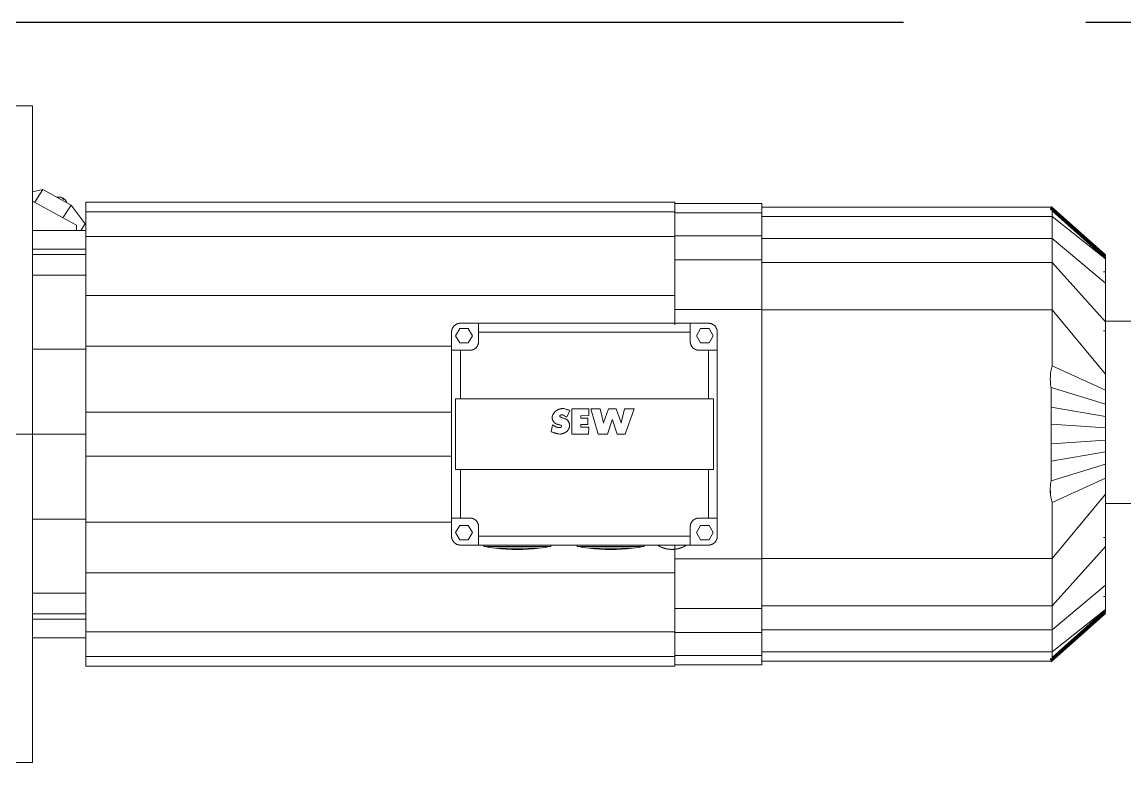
# Model space of a CAD drawing. Header units: millimetres. Extents: x -5 to 1510635, y -6 to 71285.
# Drawn here: x 1293085 to 1294596, y 39799 to 40822 of the extents above; entities that cross this region are included whole.
import ezdxf

# ---------------------------------------------------------------- set-up
doc = ezdxf.new("R2010")
doc.units = ezdxf.units.MM
doc.header["$LTSCALE"] = 1000
doc.linetypes.add('CENTER', pattern=[2, 1.25, -0.25, 0.25, -0.25])
doc.linetypes.add('PHANTOM', pattern=[2.5, 1.25, -0.25, 0.25, -0.25, 0.25, -0.25])
for name, color, linetype in [('2', 42, 'Continuous'), ('MP-1', 1, 'CENTER'), ('MP-8', 8, 'Continuous')]:
    doc.layers.add(name, color=color, linetype=linetype)

# ---------------------------------------------------------------- blocks, each defined once
blk = doc.blocks.new('17886555')
at = {"layer": 'MP-8', "linetype": 'Continuous', "lineweight": 15}
for p, q in [((-1282.12, 3263.5), (-1282.12, 3435)), ((-1157.12, 3263.5), (-1157.12, 3430)), ((-1327.63, 3263.5), (-1360.8, 3226.13)), ((-1327.21, 3263.5), (-1360.29, 3226.1)), ((-1360.13, 3226.22), (-1326.84, 3263.5)), ((-1360.13, 3226.22), (-1326.84, 3263.5)), ((-1359.29, 3226.18), (-1326.18, 3263.5)), ((-1359.29, 3226.18), (-1326.18, 3263.5)), ((-1358.29, 3226.9), (-1326.15, 3263.5)), ((-1358.29, 3226.9), (-1326.15, 3263.5)), ((-1357.74, 3226.9), (-1325.15, 3263.5)), ((-1353.92, 3226.9), (-1324.85, 3263.5)), ((-1353.92, 3226.9), (-1324.85, 3263.5)), ((-1338.83, 3226.9), (-1308.21, 3263.5)), ((-1338.83, 3226.9), (-1308.21, 3263.5)), ((-1324.85, 3263.5), (-1326.15, 3263.5)), ((-1308.21, 3263.5), (-1324.85, 3263.5)), ((-1308.21, 3263.5), (-1322.75, 3263.5)), ((-1322.42, 3226.9), (-1281.61, 3263.5)), ((-1322.42, 3226.9), (-1281.61, 3263.5)), ((-1315.93, 3263.5), (-1315.93, 3262)), ((-1315.93, 3263.5), (-1315.93, 3262)), ((-1301.54, 3263.5), (-1315.93, 3263.5)), ((-1281.61, 3263.5), (-1308.21, 3263.5)), ((-1281.61, 3263.5), (-1308.21, 3263.5)), ((-1275.57, 3263.5), (-1301.54, 3263.5)), ((-1289.8, 3226.9), (-1245.87, 3263.5)), ((-1289.8, 3226.9), (-1245.87, 3263.5)), ((-1245.87, 3263.5), (-1281.61, 3263.5)), ((-1245.87, 3263.5), (-1281.61, 3263.5)), ((-1275.57, 3263.5), (-1275.57, 3262)), ((-1275.57, 3263.5), (-1275.57, 3262)), ((-1244.66, 3263.5), (-1275.57, 3263.5)), ((-1251.44, 3226.9), (-1234.76, 3263.5)), ((-1251.44, 3226.9), (-1234.76, 3263.5)), ((-1234.76, 3263.5), (-1245.87, 3263.5)), ((-1234.76, 3263.5), (-1245.87, 3263.5)), ((-1236.65, 3226.18), (-1225.22, 3263.5)), ((-1236.65, 3226.18), (-1225.22, 3263.5)), ((-1225.22, 3263.5), (-1234.76, 3263.5)), ((-1225.22, 3263.5), (-1234.76, 3263.5)), ((-1216.77, 3263.5), (-1225.22, 3263.5)), ((-1216.77, 3263.5), (-1225.22, 3263.5)), ((-1223.16, 3226.21), (-1216.77, 3263.5)), ((-1223.16, 3226.21), (-1216.77, 3263.5)), ((-1208.9, 3263.5), (-1216.77, 3263.5)), ((-1208.9, 3263.5), (-1216.77, 3263.5)), ((-1211.42, 3226.22), (-1208.9, 3263.5)), ((-1211.42, 3226.22), (-1208.9, 3263.5)), ((-1200.44, 3263.5), (-1208.9, 3263.5)), ((-1200.44, 3263.5), (-1208.9, 3263.5)), ((-1197.93, 3226.22), (-1200.44, 3263.5)), ((-1197.93, 3226.22), (-1200.44, 3263.5)), ((-1192.58, 3263.5), (-1200.44, 3263.5)), ((-1192.58, 3263.5), (-1200.44, 3263.5)), ((-1186.19, 3226.21), (-1192.58, 3263.5)), ((-1186.19, 3226.21), (-1192.58, 3263.5)), ((-1184.13, 3263.5), (-1192.58, 3263.5)), ((-1184.13, 3263.5), (-1192.58, 3263.5)), ((-1172.7, 3226.18), (-1184.13, 3263.5)), ((-1172.7, 3226.18), (-1184.13, 3263.5)), ((-1174.58, 3263.5), (-1184.13, 3263.5)), ((-1174.58, 3263.5), (-1184.13, 3263.5)), ((-1157.9, 3226.9), (-1174.58, 3263.5)), ((-1163.48, 3263.5), (-1174.58, 3263.5)), ((-1157.9, 3226.9), (-1174.58, 3263.5)), ((-1163.48, 3263.5), (-1174.58, 3263.5)), ((-1133.77, 3263.5), (-1164.69, 3263.5)), ((-1119.54, 3226.9), (-1163.48, 3263.5)), ((-1127.73, 3263.5), (-1163.48, 3263.5)), ((-1119.54, 3226.9), (-1163.48, 3263.5)), ((-1127.73, 3263.5), (-1163.48, 3263.5)), ((-1133.77, 3263.5), (-1133.77, 3262)), ((-1133.77, 3263.5), (-1133.77, 3262)), ((-1107.81, 3263.5), (-1133.77, 3263.5)), ((-1086.93, 3226.9), (-1127.73, 3263.5)), ((-1101.14, 3263.5), (-1127.73, 3263.5)), ((-1086.93, 3226.9), (-1127.73, 3263.5)), ((-1101.14, 3263.5), (-1127.73, 3263.5)), ((-1093.42, 3263.5), (-1107.81, 3263.5)), ((-1070.52, 3226.9), (-1101.14, 3263.5)), ((-1084.5, 3263.5), (-1101.14, 3263.5)), ((-1070.52, 3226.9), (-1101.14, 3263.5)), ((-1086.6, 3263.5), (-1101.14, 3263.5)), ((-1093.42, 3263.5), (-1093.42, 3262)), ((-1093.42, 3263.5), (-1093.42, 3262)), ((-1055.42, 3226.9), (-1084.5, 3263.5)), ((-1055.42, 3226.9), (-1084.5, 3263.5)), ((-1083.2, 3263.5), (-1084.5, 3263.5)), ((-1084.19, 3263.5), (-1051.61, 3226.9)), ((-1084.19, 3263.5), (-1051.61, 3226.9)), ((-1051.05, 3226.9), (-1083.2, 3263.5)), ((-1051.05, 3226.9), (-1083.2, 3263.5)), ((-1050.05, 3226.18), (-1083.16, 3263.5)), ((-1050.05, 3226.18), (-1083.16, 3263.5)), ((-1049.21, 3226.22), (-1082.5, 3263.5)), ((-1049.21, 3226.22), (-1082.5, 3263.5)), ((-1082.5, 3262.62), (-1050.01, 3226.45)), ((-1049.05, 3226.1), (-1082.14, 3263.5)), ((-1048.54, 3226.13), (-1081.71, 3263.5)), ((-1360.17, 3226.84), (-1360.17, 3028.1)), ((-1360.17, 3226.84), (-1360.17, 3028.1)), ((-1359.88, 3226.21), (-1360.13, 3226.22)), ((-1359.88, 3226.21), (-1360, 3226.21)), ((-1359.29, 3226.18), (-1359.63, 3226.2)), ((-1353.92, 3226.9), (-1358.29, 3226.9)), ((-1353.92, 3226.9), (-1358.29, 3226.9)), ((-1353.92, 3028.1), (-1353.92, 3226.9)), ((-1338.83, 3226.9), (-1353.92, 3226.9)), ((-1353.92, 3028.1), (-1353.92, 3226.9)), ((-1338.83, 3226.9), (-1353.92, 3226.9)), ((-1338.83, 3028.1), (-1338.83, 3226.9)), ((-1322.42, 3226.9), (-1338.83, 3226.9)), ((-1338.83, 3028.1), (-1338.83, 3226.9)), ((-1322.42, 3226.9), (-1338.83, 3226.9)), ((-1322.42, 3028.1), (-1322.42, 3226.9)), ((-1289.8, 3226.9), (-1322.42, 3226.9)), ((-1322.42, 3028.1), (-1322.42, 3226.9)), ((-1289.8, 3226.9), (-1322.42, 3226.9)), ((-1289.8, 3028.1), (-1289.8, 3226.9)), ((-1251.44, 3226.9), (-1289.8, 3226.9)), ((-1289.8, 3028.1), (-1289.8, 3226.9)), ((-1251.44, 3226.9), (-1289.8, 3226.9)), ((-1223.16, 3226.21), (-1236.65, 3226.18)), ((-1223.16, 3226.21), (-1236.65, 3226.18)), ((-1236.65, 3226.18), (-1223.16, 3226.21)), ((-1211.42, 3226.22), (-1223.16, 3226.21)), ((-1211.42, 3226.22), (-1223.16, 3226.21)), ((-1197.93, 3226.22), (-1211.42, 3226.22)), ((-1197.93, 3226.22), (-1211.42, 3226.22)), ((-1186.19, 3226.21), (-1197.93, 3226.22)), ((-1186.19, 3226.21), (-1197.93, 3226.22)), ((-1172.7, 3226.18), (-1186.19, 3226.21)), ((-1172.7, 3226.18), (-1186.19, 3226.21)), ((-1119.54, 3226.9), (-1157.9, 3226.9)), ((-1119.54, 3226.9), (-1157.9, 3226.9)), ((-1157.12, 3226.9), (-1157.12, 3227.13)), ((-1119.54, 3028.1), (-1119.54, 3226.9)), ((-1086.93, 3226.9), (-1119.54, 3226.9)), ((-1119.54, 3028.1), (-1119.54, 3226.9)), ((-1086.93, 3226.9), (-1119.54, 3226.9)), ((-1086.93, 3028.1), (-1086.93, 3226.9)), ((-1070.52, 3226.9), (-1086.93, 3226.9)), ((-1086.93, 3028.1), (-1086.93, 3226.9)), ((-1070.52, 3226.9), (-1086.93, 3226.9)), ((-1070.52, 3028.1), (-1070.52, 3226.9)), ((-1055.42, 3226.9), (-1070.52, 3226.9)), ((-1070.52, 3028.1), (-1070.52, 3226.9)), ((-1055.42, 3226.9), (-1070.52, 3226.9)), ((-1055.42, 3028.1), (-1055.42, 3226.9)), ((-1055.42, 3028.1), (-1055.42, 3226.9)), ((-1051.05, 3226.9), (-1055.42, 3226.9)), ((-1051.05, 3226.9), (-1055.42, 3226.9)), ((-1049.72, 3226.2), (-1050.05, 3226.18)), ((-1049.35, 3226.21), (-1049.47, 3226.21)), ((-1049.21, 3226.22), (-1049.41, 3226.21)), ((-1049.17, 3028.1), (-1049.17, 3226.84)), ((-1049.17, 3028.1), (-1049.17, 3226.84)), ((-1356.4, 3028.1), (-1362.67, 3028.1)), ((-1362.67, 3028.1), (-1362.67, 2968.5)), ((-1362.67, 3028.1), (-1362.67, 2968.5)), ((-1356.4, 3028.1), (-1362.67, 3028.1)), ((-1356.4, 2968.5), (-1356.4, 3028.1)), ((-1340.71, 3028.1), (-1356.4, 3028.1)), ((-1356.4, 2968.5), (-1356.4, 3028.1)), ((-1340.71, 3028.1), (-1356.4, 3028.1)), ((-1340.71, 2968.5), (-1340.71, 3028.1)), ((-1324.07, 3028.1), (-1340.71, 3028.1)), ((-1340.71, 2968.5), (-1340.71, 3028.1)), ((-1324.07, 3028.1), (-1340.71, 3028.1)), ((-1324.07, 2968.5), (-1324.07, 3028.1)), ((-1290.17, 3028.1), (-1324.07, 3028.1)), ((-1324.07, 2968.5), (-1324.07, 3028.1)), ((-1290.17, 3028.1), (-1324.07, 3028.1)), ((-1290.17, 2968.5), (-1290.17, 3028.1)), ((-1119.18, 3028.1), (-1290.17, 3028.1)), ((-1290.17, 2968.5), (-1290.17, 3028.1)), ((-1119.18, 3028.1), (-1290.17, 3028.1)), ((-1119.18, 2968.5), (-1119.18, 3028.1)), ((-1085.28, 3028.1), (-1119.18, 3028.1)), ((-1119.18, 2968.5), (-1119.18, 3028.1)), ((-1085.28, 3028.1), (-1119.18, 3028.1)), ((-1085.28, 2968.5), (-1085.28, 3028.1)), ((-1068.64, 3028.1), (-1085.28, 3028.1)), ((-1085.28, 2968.5), (-1085.28, 3028.1)), ((-1068.64, 3028.1), (-1085.28, 3028.1)), ((-1068.64, 2968.5), (-1068.64, 3028.1)), ((-1052.95, 3028.1), (-1068.64, 3028.1)), ((-1068.64, 2968.5), (-1068.64, 3028.1)), ((-1052.95, 3028.1), (-1068.64, 3028.1)), ((-1052.95, 2968.5), (-1052.95, 3028.1)), ((-1046.67, 3028.1), (-1052.95, 3028.1)), ((-1052.95, 2968.5), (-1052.95, 3028.1)), ((-1046.67, 3028.1), (-1052.95, 3028.1)), ((-1046.67, 2968.5), (-1046.67, 3028.1)), ((-1046.67, 2968.5), (-1046.67, 3028.1)), ((-1277.17, 2991.89), (-1272.17, 2994.77)), ((-1277.17, 2991.89), (-1272.17, 2994.77)), ((-1274.67, 2997.5), (-1262.17, 2997.5)), ((-1274.67, 2997.5), (-1262.17, 2997.5)), ((-1272.17, 2994.77), (-1267.17, 2991.89)), ((-1272.17, 2994.77), (-1267.17, 2991.89)), ((-1262.17, 2997.5), (-1147.17, 2997.5)), ((-1262.17, 2997.5), (-1147.17, 2997.5)), ((-1262.17, 2997.5), (-1262.17, 2991.5)), ((-1262.17, 2997.5), (-1262.17, 2991.5)), ((-1228.92, 2991.5), (-1228.92, 2994.82)), ((-1228.92, 2994.82), (-1180.42, 2994.82)), ((-1228.92, 2994.82), (-1180.42, 2994.82)), ((-1228.92, 2991.5), (-1228.92, 2994.82)), ((-1180.42, 2994.82), (-1180.42, 2991.5)), ((-1180.42, 2994.82), (-1180.42, 2991.5)), ((-1147.17, 2997.5), (-1134.67, 2997.5)), ((-1147.17, 2997.5), (-1134.67, 2997.5)), ((-1147.17, 2991.5), (-1147.17, 2997.5)), ((-1147.17, 2991.5), (-1147.17, 2997.5)), ((-1142.17, 2991.89), (-1137.17, 2994.77)), ((-1142.17, 2991.89), (-1137.17, 2994.77)), ((-1137.17, 2994.77), (-1132.17, 2991.89)), ((-1137.17, 2994.77), (-1132.17, 2991.89)), ((-1280.67, 2979), (-1280.67, 2991.5)), ((-1280.67, 2979), (-1280.67, 2991.5)), ((-1277.17, 2986.11), (-1277.17, 2991.89)), ((-1277.17, 2986.11), (-1277.17, 2991.89)), ((-1272.17, 2983.23), (-1277.17, 2986.11)), ((-1272.17, 2983.23), (-1277.17, 2986.11)), ((-1267.17, 2986.11), (-1272.17, 2983.23)), ((-1267.17, 2986.11), (-1272.17, 2983.23)), ((-1267.17, 2991.89), (-1267.17, 2986.11)), ((-1267.17, 2991.89), (-1267.17, 2986.11)), ((-1262.17, 2991.5), (-1228.92, 2991.5)), ((-1262.17, 2991.5), (-1228.92, 2991.5)), ((-1262.17, 2991.5), (-1262.17, 2985)), ((-1262.17, 2991.5), (-1262.17, 2985)), ((-1228.92, 2991.5), (-1228.92, 2821.5)), ((-1228.92, 2991.5), (-1228.92, 2821.5)), ((-1180.42, 2991.5), (-1147.17, 2991.5)), ((-1180.42, 2991.5), (-1147.17, 2991.5)), ((-1180.42, 2991.5), (-1180.42, 2821.5)), ((-1180.42, 2991.5), (-1180.42, 2821.5)), ((-1147.17, 2985), (-1147.17, 2991.5)), ((-1147.17, 2985), (-1147.17, 2991.5)), ((-1142.17, 2986.11), (-1142.17, 2991.89)), ((-1142.17, 2986.11), (-1142.17, 2991.89)), ((-1137.17, 2983.23), (-1142.17, 2986.11)), ((-1137.17, 2983.23), (-1142.17, 2986.11)), ((-1132.17, 2986.11), (-1137.17, 2983.23)), ((-1132.17, 2986.11), (-1137.17, 2983.23)), ((-1132.17, 2991.89), (-1132.17, 2986.11)), ((-1132.17, 2991.89), (-1132.17, 2986.11)), ((-1128.67, 2991.5), (-1128.67, 2979)), ((-1128.67, 2991.5), (-1128.67, 2979)), ((-1280.67, 2834), (-1280.67, 2979)), ((-1274.67, 2979), (-1280.67, 2979)), ((-1280.67, 2834), (-1280.67, 2979)), ((-1274.67, 2979), (-1280.67, 2979)), ((-1274.67, 2834), (-1274.67, 2979)), ((-1268.17, 2979), (-1274.67, 2979)), ((-1274.67, 2834), (-1274.67, 2979)), ((-1268.17, 2979), (-1274.67, 2979)), ((-1134.67, 2979), (-1141.17, 2979)), ((-1134.67, 2979), (-1141.17, 2979)), ((-1128.67, 2979), (-1134.67, 2979)), ((-1134.67, 2979), (-1134.67, 2834)), ((-1134.67, 2979), (-1134.67, 2834)), ((-1128.67, 2979), (-1134.67, 2979)), ((-1128.67, 2979), (-1128.67, 2834)), ((-1128.67, 2979), (-1128.67, 2834)), ((-1127.11, 2973.5), (-1127.08, 2973.5)), ((-1363.67, 2565), (-1363.67, 2968.5)), ((-1357.14, 2968.5), (-1363.67, 2968.5)), ((-1363.67, 2565), (-1363.67, 2968.5)), ((-1361.69, 2968.5), (-1363.67, 2968.5)), ((-1356.4, 2968.5), (-1362.03, 2968.5)), ((-1356.4, 2968.5), (-1361.69, 2968.5)), ((-1357.14, 2968.5), (-1357.14, 2565)), ((-1357.14, 2968.5), (-1357.14, 2565)), ((-1340.71, 2968.5), (-1356.4, 2968.5)), ((-1340.71, 2968.5), (-1356.4, 2968.5)), ((-1324.07, 2968.5), (-1340.71, 2968.5)), ((-1324.07, 2968.5), (-1340.71, 2968.5)), ((-1340.17, 2565), (-1340.17, 2968.5)), ((-1340.17, 2565), (-1340.17, 2968.5)), ((-1290.17, 2968.5), (-1324.07, 2968.5)), ((-1290.17, 2968.5), (-1324.07, 2968.5)), ((-1299.67, 2565), (-1299.67, 2968.5)), ((-1299.67, 2565), (-1299.67, 2968.5)), ((-1279.67, 2968.5), (-1290.17, 2968.5)), ((-1279.67, 2968.5), (-1290.17, 2968.5)), ((-1119.18, 2968.5), (-1128.67, 2968.5)), ((-1119.18, 2968.5), (-1126.06, 2968.5)), ((-1085.28, 2968.5), (-1119.18, 2968.5)), ((-1085.28, 2968.5), (-1119.18, 2968.5)), ((-1109.67, 2565), (-1109.67, 2968.5)), ((-1109.67, 2565), (-1109.67, 2968.5)), ((-1068.64, 2968.5), (-1085.28, 2968.5)), ((-1068.64, 2968.5), (-1085.28, 2968.5)), ((-1069.17, 2565), (-1069.17, 2968.5)), ((-1069.17, 2565), (-1069.17, 2968.5)), ((-1052.95, 2968.5), (-1068.64, 2968.5)), ((-1052.95, 2968.5), (-1068.64, 2968.5)), ((-1047.65, 2968.5), (-1052.95, 2968.5)), ((-1047.43, 2968.5), (-1052.95, 2968.5)), ((-1052.21, 2565), (-1052.21, 2968.5)), ((-1045.67, 2968.5), (-1052.21, 2968.5)), ((-1052.21, 2565), (-1052.21, 2968.5)), ((-1045.67, 2968.5), (-1047.65, 2968.5)), ((-1045.67, 2565), (-1045.67, 2968.5)), ((-1045.67, 2565), (-1045.67, 2968.5)), ((-1127.08, 2959.5), (-1127.11, 2959.5)), ((-1127.67, 2947.5), (-1128.67, 2947.5)), ((-1127.67, 2947.5), (-1128.67, 2947.5)), ((-1127.67, 2901.5), (-1127.67, 2947.5)), ((-1127.67, 2901.5), (-1127.67, 2947.5)), ((-1222.06, 2934.04), (-1222.06, 2940.49)), ((-1222.06, 2934.04), (-1222.06, 2940.49)), ((-1221.99, 2940.53), (-1204.71, 2934.37)), ((-1221.99, 2940.53), (-1204.71, 2934.37)), ((-1126.52, 2939.5), (-1126.53, 2939.5)), ((-1126.53, 2909.5), (-1126.53, 2939.5)), ((-1126.53, 2939.5), (-1126.53, 2909.5)), ((-1222.03, 2928.23), (-1212.33, 2931.58)), ((-1222.03, 2928.23), (-1212.33, 2931.58)), ((-1212.34, 2931.68), (-1222.02, 2933.99)), ((-1212.34, 2931.68), (-1222.02, 2933.99)), ((-1204.67, 2934.32), (-1204.71, 2929.06)), ((-1204.67, 2934.32), (-1204.71, 2929.06)), ((-1222.06, 2923.03), (-1222.06, 2928.18)), ((-1222.06, 2923.03), (-1222.06, 2928.18)), ((-1204.74, 2929.01), (-1214.46, 2925.65)), ((-1204.74, 2929.01), (-1214.46, 2925.65)), ((-1214.46, 2925.56), (-1204.74, 2922.2)), ((-1214.46, 2925.56), (-1204.74, 2922.2)), ((-1222.06, 2910.93), (-1222.06, 2917.17)), ((-1222.06, 2910.93), (-1222.06, 2917.17)), ((-1212.33, 2919.63), (-1222.03, 2922.98)), ((-1212.33, 2919.63), (-1222.03, 2922.98)), ((-1222.02, 2917.22), (-1212.34, 2919.53)), ((-1222.02, 2917.22), (-1212.34, 2919.53)), ((-1204.71, 2922.15), (-1204.71, 2915.89)), ((-1204.71, 2922.15), (-1204.71, 2915.89)), ((-1222.06, 2897.85), (-1222.06, 2909.57)), ((-1222.06, 2897.85), (-1222.06, 2909.57)), ((-1222.01, 2909.62), (-1217.44, 2909.56)), ((-1222.01, 2909.62), (-1217.44, 2909.56)), ((-1204.74, 2915.84), (-1222, 2910.88)), ((-1204.74, 2915.84), (-1222, 2910.88)), ((-1217.39, 2909.51), (-1217.22, 2904.07)), ((-1217.39, 2909.51), (-1217.22, 2904.07)), ((-1215.61, 2904.07), (-1215.6, 2908.82)), ((-1215.61, 2904.07), (-1215.6, 2908.82)), ((-1215.55, 2908.87), (-1211.35, 2908.87)), ((-1215.55, 2908.87), (-1211.35, 2908.87)), ((-1211.3, 2908.82), (-1211.3, 2904.07)), ((-1211.3, 2908.82), (-1211.3, 2904.07)), ((-1209.37, 2904.07), (-1209.37, 2909.41)), ((-1209.37, 2904.07), (-1209.37, 2909.41)), ((-1209.32, 2909.46), (-1204.75, 2909.4)), ((-1209.32, 2909.46), (-1204.75, 2909.4)), ((-1204.71, 2909.35), (-1204.67, 2897.85)), ((-1204.71, 2909.35), (-1204.67, 2897.85)), ((-1126.53, 2909.5), (-1126.52, 2909.5)), ((-1217.17, 2904.02), (-1215.66, 2904.02)), ((-1217.17, 2904.02), (-1215.66, 2904.02)), ((-1211.25, 2904.02), (-1209.42, 2904.02)), ((-1211.25, 2904.02), (-1209.42, 2904.02)), ((-1128.67, 2901.5), (-1127.67, 2901.5)), ((-1128.67, 2901.5), (-1127.67, 2901.5)), ((-1222.09, 2893.04), (-1220.9, 2896.51)), ((-1204.72, 2897.8), (-1222.01, 2897.8)), ((-1204.72, 2897.8), (-1222.01, 2897.8)), ((-1220.83, 2896.54), (-1216.38, 2894.44)), ((-1220.83, 2896.54), (-1216.38, 2894.44)), ((-1216.36, 2894.37), (-1217.22, 2892.89)), ((-1222.21, 2891.57), (-1222.09, 2893.04)), ((-1216.6, 2889.79), (-1215.36, 2892.83)), ((-1210.9, 2890.2), (-1211.36, 2888.32)), ((-1204.67, 2889.62), (-1206.29, 2883.78)), ((-1206.34, 2883.75), (-1210.93, 2884.63)), ((-1206.34, 2883.75), (-1210.93, 2884.63)), ((-1127.67, 2883.5), (-1128.67, 2883.5)), ((-1127.67, 2883.5), (-1128.67, 2883.5)), ((-1127.67, 2837.5), (-1127.67, 2883.5)), ((-1127.67, 2837.5), (-1127.67, 2883.5)), ((-1126.52, 2875.5), (-1126.53, 2875.5)), ((-1126.53, 2845.5), (-1126.53, 2875.5)), ((-1126.53, 2875.5), (-1126.53, 2845.5)), ((-1126.53, 2845.5), (-1126.52, 2845.5)), ((-1280.67, 2821.5), (-1280.67, 2834)), ((-1280.67, 2834), (-1274.67, 2834)), ((-1280.67, 2821.5), (-1280.67, 2834)), ((-1280.67, 2834), (-1274.67, 2834)), ((-1274.67, 2834), (-1268.17, 2834)), ((-1274.67, 2834), (-1268.17, 2834)), ((-1134.67, 2834), (-1141.17, 2834)), ((-1134.67, 2834), (-1141.17, 2834)), ((-1134.67, 2834), (-1128.67, 2834)), ((-1134.67, 2834), (-1128.67, 2834)), ((-1128.67, 2837.5), (-1127.67, 2837.5)), ((-1128.67, 2837.5), (-1127.67, 2837.5)), ((-1128.67, 2834), (-1128.67, 2821.5)), ((-1128.67, 2834), (-1128.67, 2821.5)), ((-1277.17, 2826.89), (-1272.17, 2829.77)), ((-1277.17, 2826.89), (-1272.17, 2829.77)), ((-1277.17, 2821.11), (-1277.17, 2826.89)), ((-1277.17, 2821.11), (-1277.17, 2826.89)), ((-1272.17, 2829.77), (-1267.17, 2826.89)), ((-1272.17, 2829.77), (-1267.17, 2826.89)), ((-1267.17, 2826.89), (-1267.17, 2821.11)), ((-1267.17, 2826.89), (-1267.17, 2821.11)), ((-1262.17, 2828), (-1262.17, 2821.5)), ((-1262.17, 2828), (-1262.17, 2821.5)), ((-1147.17, 2828), (-1147.17, 2821.5)), ((-1147.17, 2828), (-1147.17, 2821.5)), ((-1142.17, 2826.89), (-1137.17, 2829.77)), ((-1142.17, 2826.89), (-1137.17, 2829.77)), ((-1142.17, 2821.11), (-1142.17, 2826.89)), ((-1142.17, 2821.11), (-1142.17, 2826.89)), ((-1137.17, 2829.77), (-1132.17, 2826.89)), ((-1137.17, 2829.77), (-1132.17, 2826.89)), ((-1132.17, 2826.89), (-1132.17, 2821.11)), ((-1132.17, 2826.89), (-1132.17, 2821.11)), ((-1272.17, 2818.23), (-1277.17, 2821.11)), ((-1272.17, 2818.23), (-1277.17, 2821.11)), ((-1267.17, 2821.11), (-1272.17, 2818.23)), ((-1267.17, 2821.11), (-1272.17, 2818.23)), ((-1262.17, 2821.5), (-1262.17, 2815.5)), ((-1228.92, 2821.5), (-1262.17, 2821.5)), ((-1228.92, 2821.5), (-1262.17, 2821.5)), ((-1262.17, 2821.5), (-1262.17, 2815.5)), ((-1228.92, 2818.18), (-1228.92, 2821.5)), ((-1228.92, 2818.18), (-1228.92, 2821.5)), ((-1180.42, 2818.18), (-1228.92, 2818.18)), ((-1180.42, 2818.18), (-1228.92, 2818.18)), ((-1147.17, 2821.5), (-1180.42, 2821.5)), ((-1180.42, 2821.5), (-1180.42, 2818.18)), ((-1147.17, 2821.5), (-1180.42, 2821.5)), ((-1180.42, 2821.5), (-1180.42, 2818.18)), ((-1147.17, 2815.5), (-1147.17, 2821.5)), ((-1147.17, 2815.5), (-1147.17, 2821.5)), ((-1137.17, 2818.23), (-1142.17, 2821.11)), ((-1137.17, 2818.23), (-1142.17, 2821.11)), ((-1132.17, 2821.11), (-1137.17, 2818.23)), ((-1132.17, 2821.11), (-1137.17, 2818.23)), ((-1262.17, 2815.5), (-1274.67, 2815.5)), ((-1262.17, 2815.5), (-1274.67, 2815.5)), ((-1265.07, 2565), (-1265.07, 2815.5)), ((-1265.07, 2565), (-1265.07, 2815.5)), ((-1147.17, 2815.5), (-1262.17, 2815.5)), ((-1147.17, 2815.5), (-1262.17, 2815.5)), ((-1219.77, 2565), (-1219.77, 2815.5)), ((-1219.77, 2565), (-1219.77, 2815.5)), ((-1189.57, 2565), (-1189.57, 2815.5)), ((-1189.57, 2565), (-1189.57, 2815.5)), ((-1134.67, 2815.5), (-1147.17, 2815.5)), ((-1134.67, 2815.5), (-1147.17, 2815.5)), ((-1144.27, 2565), (-1144.27, 2815.5)), ((-1144.27, 2565), (-1144.27, 2815.5)), ((-1357.14, 2565), (-1363.67, 2565)), ((-1357.14, 2565), (-1363.67, 2565)), ((-1361.57, 2554.88), (-1348.76, 2564.53)), ((-1361.57, 2554.88), (-1348.76, 2564.53)), ((-1340.17, 2565), (-1357.14, 2565)), ((-1340.17, 2565), (-1357.14, 2565)), ((-1348.76, 2564.53), (-1344.17, 2561.55)), ((-1348.76, 2564.53), (-1344.17, 2561.55)), ((-1344.17, 2565), (-1344.17, 2528.5)), ((-1299.67, 2565), (-1340.17, 2565)), ((-1299.67, 2565), (-1340.17, 2565)), ((-1331.39, 2528.5), (-1331.39, 2565)), ((-1331.39, 2528.5), (-1331.39, 2565)), ((-1327.85, 2528.5), (-1327.85, 2565)), ((-1327.85, 2528.5), (-1327.85, 2565)), ((-1313.71, 2528.5), (-1313.71, 2565)), ((-1313.71, 2528.5), (-1313.71, 2565)), ((-1265.07, 2565), (-1299.67, 2565)), ((-1265.07, 2565), (-1299.67, 2565)), ((-1219.77, 2565), (-1265.07, 2565)), ((-1219.77, 2565), (-1265.07, 2565)), ((-1263, 2528.5), (-1263, 2565)), ((-1263, 2528.5), (-1263, 2565)), ((-1189.57, 2565), (-1219.77, 2565)), ((-1189.57, 2565), (-1219.77, 2565)), ((-1204.67, 2528.5), (-1204.67, 2565)), ((-1204.67, 2528.5), (-1204.67, 2565)), ((-1144.27, 2565), (-1189.57, 2565)), ((-1144.27, 2565), (-1189.57, 2565)), ((-1146.34, 2528.5), (-1146.34, 2565)), ((-1146.34, 2528.5), (-1146.34, 2565)), ((-1109.67, 2565), (-1144.27, 2565)), ((-1109.67, 2565), (-1144.27, 2565)), ((-1069.17, 2565), (-1109.67, 2565)), ((-1069.17, 2565), (-1109.67, 2565)), ((-1095.64, 2528.5), (-1095.64, 2565)), ((-1095.64, 2528.5), (-1095.64, 2565)), ((-1081.5, 2528.5), (-1081.5, 2565)), ((-1081.5, 2528.5), (-1081.5, 2565)), ((-1077.95, 2528.5), (-1077.95, 2565)), ((-1077.95, 2528.5), (-1077.95, 2565)), ((-1052.21, 2565), (-1069.17, 2565)), ((-1052.21, 2565), (-1069.17, 2565)), ((-1065.17, 2528.5), (-1065.17, 2565)), ((-1045.67, 2565), (-1052.21, 2565)), ((-1045.67, 2565), (-1052.21, 2565)), ((-1372.28, 2535.57), (-1361.57, 2554.88)), ((-1372.28, 2535.57), (-1361.57, 2554.88)), ((-1364.45, 2528.5), (-1347.82, 2558.5)), ((-1364.45, 2528.5), (-1347.82, 2558.5)), ((-1361.57, 2554.88), (-1352.94, 2549.27)), ((-1361.57, 2554.88), (-1352.94, 2549.27)), ((-1344.17, 2558.5), (-1347.82, 2558.5)), ((-1344.17, 2558.5), (-1347.82, 2558.5)), ((-1370.73, 2528.5), (-1372.28, 2535.57)), ((-1363.64, 2529.96), (-1372.28, 2535.57)), ((-1370.73, 2528.5), (-1372.28, 2535.57)), ((-1363.64, 2529.96), (-1372.28, 2535.57)), ((-1429.67, 2528.5), (-1204.67, 2528.5)), ((-1204.67, 2528.5), (-1429.67, 2528.5)), ((-1429.67, 2528.5), (-1429.67, 2506.5)), ((-979.67, 2528.5), (-1204.67, 2528.5)), ((-1204.67, 2528.5), (-1204.67, 2506.5)), ((-1204.67, 2528.5), (-979.67, 2528.5)), ((-1204.67, 2528.5), (-1204.67, 2506.5)), ((-979.67, 2506.5), (-979.67, 2528.5))]:
    blk.add_line(p, q, dxfattribs=at)
for centre, radius, start, end in [((-1242.54, 3257.67), 32.03, 253.8531, 280.59393), ((-1242.53, 3257.74), 32.1, 253.88288, 280.56414), ((-1166.81, 3257.73), 32.09, 259.43171, 286.12126), ((-1166.81, 3257.67), 32.04, 259.40782, 286.14516), ((-1274.67, 2991.5), 6, 90, 180), ((-1134.67, 2991.5), 6, 0, 90), ((-1268.17, 2985), 6, 270, 0), ((-1141.17, 2985), 6, 180, 270), ((-1143.84, 2966.5), 18.17, 22.66368, 33.39849), ((-1143.84, 2966.5), 18.17, 22.66368, 33.39849), ((-1143.84, 2966.5), 18.14, 337.30015, 22.69985), ((-1143.84, 2966.5), 18.14, 337.30015, 22.69985), ((-1143.84, 2966.5), 18.17, 326.60151, 337.33632), ((-1143.84, 2966.5), 18.17, 326.60151, 337.33632), ((-1258.92, 2924.5), 133.25, 6.46351, 9.93948), ((-1258.92, 2924.5), 133.25, 6.46351, 9.93948), ((-1222.01, 2940.49), 0.05, 70.37759, 180.00001), ((-1258.92, 2924.5), 133.24, 353.53607, 6.46393), ((-1258.92, 2924.5), 133.24, 353.53607, 6.46393), ((-1222.01, 2934.04), 0.05, 180, 256.5588), ((-1212.35, 2931.63), 0.05, 289.08112, 76.55879), ((-1204.72, 2934.32), 0.05, 359.64224, 70.37759), ((-1222.01, 2928.18), 0.05, 109.08111, 180.00001), ((-1214.44, 2925.61), 0.05, 109.08111, 250.91889), ((-1204.76, 2929.06), 0.05, 289.08112, 359.64222), ((-1222.01, 2923.03), 0.05, 179.99999, 250.91889), ((-1222.01, 2917.17), 0.05, 103.4412, 180), ((-1212.35, 2919.58), 0.05, 283.44121, 70.91888), ((-1204.76, 2922.15), 0.05, 0, 70.91889), ((-1222.01, 2910.93), 0.05, 179.99999, 286.02852), ((-1222.01, 2909.57), 0.05, 89.26981, 179.99999), ((-1217.44, 2909.51), 0.05, 1.74666, 89.26979), ((-1215.55, 2908.82), 0.05, 90, 179.98481), ((-1211.35, 2908.82), 0.05, 0.01519, 90), ((-1209.32, 2909.41), 0.05, 89.26983, 179.99999), ((-1204.76, 2909.35), 0.05, 0.16444, 89.26983), ((-1204.76, 2915.89), 0.05, 286.0285, 0), ((-1258.92, 2924.5), 133.25, 350.06052, 353.53649), ((-1258.92, 2924.5), 133.25, 350.06052, 353.53649), ((-1217.17, 2904.07), 0.05, 181.74666, 269.99999), ((-1215.66, 2904.07), 0.05, 270, 359.98481), ((-1211.25, 2904.07), 0.05, 180.01519, 270), ((-1209.42, 2904.07), 0.05, 270, 0), ((-1211.24, 2891.27), 11, 151.50206, 170.72272), ((-1222.01, 2897.85), 0.05, 180, 270), ((-1220.86, 2896.49), 0.05, 64.79791, 151.50208), ((-1226.76, 2899.4), 11.55, 325.67509, 334.18047), ((-1216.41, 2894.4), 0.05, 334.18046, 64.79795), ((-1211.53, 2892.18), 3.89, 105.80328, 170.29262), ((-1210.51, 2891.24), 5.12, 58.34177, 113.9384), ((-1212.63, 2889.24), 7.97, 2.72379, 52.92329), ((-1204.72, 2897.85), 0.05, 269.99999, 0.16446), ((-1209.86, 2891.27), 12.35, 171.76624, 178.60112), ((-1214.66, 2891.7), 7.55, 180.9464, 234.9236), ((-1215.99, 2889.12), 4.7, 230.15342, 350.09904), ((-1214.8, 2891), 3.07, 141.93071, 198.8408), ((-1217.09, 2890.22), 0.653, 199.51938, 318.74031), ((-1224.04, 2894.6), 8.86, 327.14633, 348.50775), ((-1204.12, 2887.53), 7.28, 158.52511, 173.83233), ((-1218.77, 2890.49), 9.71, 323.51938, 352.53366), ((-1210.13, 2889.99), 0.797, 27.91015, 164.80995), ((-1210.62, 2889.46), 1.5, 350.82819, 36.79941), ((-1221.81, 2891.22), 17.21, 334.38238, 354.66519), ((-1210.92, 2884.68), 0.05, 143.51938, 259.09792), ((-1206.34, 2883.8), 0.05, 259.09789, 334.40191), ((-1258.92, 2860.5), 133.25, 6.46351, 9.93948), ((-1258.92, 2860.5), 133.25, 6.46351, 9.93948), ((-1258.92, 2860.5), 133.24, 353.53607, 6.46393), ((-1258.92, 2860.5), 133.24, 353.53607, 6.46393), ((-1258.92, 2860.5), 133.25, 350.06052, 353.53649), ((-1258.92, 2860.5), 133.25, 350.06052, 353.53649), ((-1268.17, 2828), 6, 0, 90), ((-1141.17, 2828), 6, 90, 180), ((-1274.67, 2821.5), 6, 180, 270), ((-1134.67, 2821.5), 6, 270, 0)]:
    blk.add_arc(centre, radius, start, end, dxfattribs=at)
for points, degree, knots in [([(-1358.29, 3226.9), (-1358.32, 3226.82), (-1358.36, 3226.65), (-1358.43, 3226.43), (-1358.49, 3226.24), (-1358.56, 3226.08), (-1358.66, 3225.88), (-1358.78, 3225.7), (-1358.92, 3225.64), (-1359.05, 3225.69), (-1359.13, 3225.8), (-1359.19, 3225.91), (-1359.23, 3225.99), (-1359.26, 3226.08), (-1359.28, 3226.15), (-1359.29, 3226.18)], 3, [0, 0, 0, 0, 0.058732, 0.118063, 0.177909, 0.238183, 0.2988, 0.44396, 0.5924, 0.712943, 0.835403, 0.875864, 0.916809, 0.9582, 1, 1, 1, 1]), ([(-1358.29, 3226.9), (-1358.31, 3226.85), (-1358.33, 3226.76), (-1358.37, 3226.63), (-1358.4, 3226.51), (-1358.44, 3226.39), (-1358.48, 3226.29), (-1358.52, 3226.19), (-1358.55, 3226.1), (-1358.59, 3226.02), (-1358.67, 3225.86), (-1358.78, 3225.7), (-1358.88, 3225.65), (-1358.93, 3225.65), (-1358.93, 3225.65)], 3, [0, 0, 0, 0, 0.03231, 0.0648162, 0.0975304, 0.130464, 0.1636282, 0.197034, 0.2306922, 0.2646133, 0.2988075, 0.4438271, 0.5924053, 0.5926967, 0.5926967, 0.5926967, 0.5926967]), ([(-1050.42, 3225.65), (-1050.42, 3225.65), (-1050.46, 3225.65), (-1050.56, 3225.7), (-1050.69, 3225.88), (-1050.78, 3226.08), (-1050.85, 3226.24), (-1050.92, 3226.44), (-1050.98, 3226.65), (-1051.03, 3226.82), (-1051.05, 3226.9)], 3, [0.4087802, 0.4087802, 0.4087802, 0.4087802, 0.4089485, 0.5573652, 0.7023499, 0.7634501, 0.823703, 0.8831696, 0.9419133, 1, 1, 1, 1]), ([(-1050.05, 3226.18), (-1050.07, 3226.12), (-1050.12, 3225.98), (-1050.2, 3225.81), (-1050.3, 3225.69), (-1050.42, 3225.64), (-1050.56, 3225.7), (-1050.68, 3225.87), (-1050.76, 3226.02), (-1050.79, 3226.1), (-1050.83, 3226.19), (-1050.87, 3226.29), (-1050.9, 3226.39), (-1050.94, 3226.51), (-1050.98, 3226.63), (-1051.01, 3226.76), (-1051.04, 3226.85), (-1051.05, 3226.9)], 3, [0, 0, 0, 0, 0.083485, 0.164828, 0.287886, 0.40894, 0.55726, 0.702342, 0.735924, 0.769414, 0.802796, 0.836055, 0.869176, 0.902146, 0.934949, 0.967572, 1, 1, 1, 1]), ([(-1280.67, 2991.5), (-1280.67, 2992.05), (-1280.57, 2992.59), (-1280.47, 2993.17), (-1280.25, 2993.71), (-1280.03, 2994.27), (-1279.69, 2994.78), (-1279.35, 2995.3), (-1278.92, 2995.74), (-1278.48, 2996.18), (-1277.96, 2996.52), (-1277.45, 2996.86), (-1276.88, 2997.08), (-1276.34, 2997.29), (-1275.76, 2997.4), (-1275.22, 2997.5), (-1274.67, 2997.5)], 2, [0, 0, 0, 0.125, 0.125, 0.25, 0.25, 0.375, 0.375, 0.5, 0.5, 0.625, 0.625, 0.75, 0.75, 0.875, 0.875, 1, 1, 1]), ([(-1134.67, 2997.5), (-1134.12, 2997.5), (-1133.58, 2997.4), (-1133.01, 2997.29), (-1132.46, 2997.08), (-1131.9, 2996.85), (-1131.39, 2996.52), (-1130.87, 2996.18), (-1130.43, 2995.74), (-1129.99, 2995.3), (-1129.65, 2994.78), (-1129.32, 2994.27), (-1129.09, 2993.71), (-1128.88, 2993.17), (-1128.77, 2992.59), (-1128.67, 2992.05), (-1128.67, 2991.5)], 2, [0, 0, 0, 0.125, 0.125, 0.25, 0.25, 0.375, 0.375, 0.5, 0.5, 0.625, 0.625, 0.75, 0.75, 0.875, 0.875, 1, 1, 1]), ([(-1262.17, 2985), (-1262.17, 2984.45), (-1262.27, 2983.91), (-1262.38, 2983.33), (-1262.59, 2982.79), (-1262.82, 2982.23), (-1263.15, 2981.72), (-1263.49, 2981.2), (-1263.93, 2980.76), (-1264.37, 2980.32), (-1264.89, 2979.98), (-1265.4, 2979.65), (-1265.96, 2979.42), (-1266.51, 2979.21), (-1267.08, 2979.1), (-1267.62, 2979), (-1268.17, 2979)], 2, [0, 0, 0, 0.125, 0.125, 0.25, 0.25, 0.375, 0.375, 0.5, 0.5, 0.625, 0.625, 0.75, 0.75, 0.875, 0.875, 1, 1, 1]), ([(-1141.17, 2979), (-1141.72, 2979), (-1142.26, 2979.1), (-1142.84, 2979.21), (-1143.38, 2979.42), (-1143.95, 2979.64), (-1144.46, 2979.98), (-1144.98, 2980.32), (-1145.42, 2980.76), (-1145.85, 2981.2), (-1146.19, 2981.72), (-1146.53, 2982.23), (-1146.75, 2982.79), (-1146.97, 2983.33), (-1147.07, 2983.91), (-1147.17, 2984.45), (-1147.17, 2985)], 2, [0, 0, 0, 0.125, 0.125, 0.25, 0.25, 0.375, 0.375, 0.5, 0.5, 0.625, 0.625, 0.75, 0.75, 0.875, 0.875, 1, 1, 1]), ([(-1127.11, 2959.5), (-1126.42, 2961.15), (-1126.06, 2962.9), (-1125.7, 2964.68), (-1125.7, 2966.5), (-1125.7, 2968.32), (-1126.06, 2970.1), (-1126.42, 2971.85), (-1127.11, 2973.5)], 2, [0, 0, 0, 0.25, 0.25, 0.5, 0.5, 0.75, 0.75, 1, 1, 1]), ([(-1127.11, 2973.5), (-1126.42, 2971.85), (-1126.06, 2970.1), (-1125.7, 2968.32), (-1125.7, 2966.5), (-1125.7, 2964.68), (-1126.06, 2962.9), (-1126.42, 2961.15), (-1127.11, 2959.5)], 2, [0, 0, 0, 0.25, 0.25, 0.5, 0.5, 0.75, 0.75, 1, 1, 1]), ([(-1215.36, 2892.83), (-1215.27, 2893.36), (-1215.04, 2893.85), (-1214.8, 2894.36), (-1214.42, 2894.77), (-1214.05, 2895.19), (-1213.57, 2895.49), (-1213.11, 2895.77), (-1212.59, 2895.92)], 2, [0, 0, 0, 0.25, 0.25, 0.5, 0.5, 0.75, 0.75, 1, 1, 1]), ([(-1212.59, 2895.92), (-1212.03, 2896.16), (-1211.42, 2896.27), (-1210.8, 2896.39), (-1210.17, 2896.34), (-1209.54, 2896.3), (-1208.93, 2896.11), (-1208.35, 2895.92), (-1207.83, 2895.59)], 2, [0, 0, 0, 0.25, 0.25, 0.5, 0.5, 0.75, 0.75, 1, 1, 1]), ([(-1207.83, 2895.59), (-1207.14, 2895.07), (-1206.58, 2894.41), (-1206, 2893.74), (-1205.59, 2892.96), (-1205.17, 2892.17), (-1204.94, 2891.32), (-1204.71, 2890.48), (-1204.67, 2889.62)], 2, [0, 0, 0, 0.25, 0.25, 0.5, 0.5, 0.75, 0.75, 1, 1, 1]), ([(-1219, 2885.52), (-1219.72, 2886.02), (-1220.31, 2886.68), (-1220.91, 2887.36), (-1221.33, 2888.16), (-1221.76, 2888.96), (-1221.98, 2889.84), (-1222.2, 2890.69), (-1222.21, 2891.57)], 2, [0, 0, 0, 0.25, 0.25, 0.5, 0.5, 0.75, 0.75, 1, 1, 1]), ([(-1211.36, 2888.32), (-1211.46, 2887.72), (-1211.72, 2887.17), (-1211.98, 2886.59), (-1212.38, 2886.11), (-1212.79, 2885.63), (-1213.3, 2885.27), (-1213.8, 2884.92), (-1214.37, 2884.71), (-1214.94, 2884.5), (-1215.55, 2884.45), (-1216.17, 2884.39), (-1216.79, 2884.49), (-1217.41, 2884.6), (-1217.98, 2884.87), (-1218.53, 2885.13), (-1219, 2885.52)], 2, [0, 0, 0, 0.125, 0.125, 0.25, 0.25, 0.375, 0.375, 0.5, 0.5, 0.625, 0.625, 0.75, 0.75, 0.875, 0.875, 1, 1, 1]), ([(-1217.22, 2892.89), (-1217.45, 2892.59), (-1217.61, 2892.25), (-1217.76, 2891.89), (-1217.83, 2891.51), (-1217.89, 2891.12), (-1217.86, 2890.74), (-1217.83, 2890.36), (-1217.71, 2890)], 2, [0, 0, 0, 0.25, 0.25, 0.5, 0.5, 0.75, 0.75, 1, 1, 1]), ([(-1217.71, 2890), (-1217.65, 2889.84), (-1217.52, 2889.73), (-1217.39, 2889.61), (-1217.22, 2889.58), (-1217.04, 2889.55), (-1216.88, 2889.6), (-1216.72, 2889.66), (-1216.6, 2889.79)], 2, [0, 0, 0, 0.25, 0.25, 0.5, 0.5, 0.75, 0.75, 1, 1, 1]), ([(-1210.96, 2884.71), (-1210.23, 2885.71), (-1209.76, 2886.85), (-1209.3, 2888), (-1209.14, 2889.22)], 2, [0, 0, 0, 0.5, 0.5, 1, 1, 1]), ([(-1209.42, 2890.36), (-1209.48, 2890.47), (-1209.56, 2890.55), (-1209.65, 2890.64), (-1209.75, 2890.7), (-1209.86, 2890.75), (-1209.98, 2890.77), (-1210.1, 2890.8), (-1210.21, 2890.78), (-1210.33, 2890.77), (-1210.44, 2890.72), (-1210.55, 2890.68), (-1210.64, 2890.6), (-1210.83, 2890.44), (-1210.9, 2890.2)], 2, [0, 0, 0, 0.125, 0.125, 0.25, 0.25, 0.375, 0.375, 0.5, 0.5, 0.625, 0.625, 0.75, 0.75, 1, 1, 1]), ([(-1209.14, 2889.22), (-1209.09, 2889.53), (-1209.17, 2889.82), (-1209.24, 2890.12), (-1209.42, 2890.36)], 2, [0, 0, 0, 0.5, 0.5, 1, 1, 1]), ([(-1268.17, 2834), (-1267.62, 2834), (-1267.08, 2833.9), (-1266.51, 2833.79), (-1265.96, 2833.58), (-1265.4, 2833.36), (-1264.89, 2833.02), (-1264.37, 2832.68), (-1263.93, 2832.24), (-1263.49, 2831.8), (-1263.15, 2831.28), (-1262.82, 2830.77), (-1262.59, 2830.21), (-1262.38, 2829.67), (-1262.27, 2829.09), (-1262.17, 2828.55), (-1262.17, 2828)], 2, [0, 0, 0, 0.125, 0.125, 0.25, 0.25, 0.375, 0.375, 0.5, 0.5, 0.625, 0.625, 0.75, 0.75, 0.875, 0.875, 1, 1, 1]), ([(-1141.17, 2834), (-1141.72, 2834), (-1142.26, 2833.9), (-1142.84, 2833.79), (-1143.38, 2833.58), (-1143.95, 2833.35), (-1144.46, 2833.02), (-1144.98, 2832.68), (-1145.42, 2832.24), (-1145.85, 2831.8), (-1146.19, 2831.28), (-1146.53, 2830.77), (-1146.75, 2830.21), (-1146.97, 2829.67), (-1147.07, 2829.09), (-1147.17, 2828.55), (-1147.17, 2828)], 2, [0, 0, 0, 0.125, 0.125, 0.25, 0.25, 0.375, 0.375, 0.5, 0.5, 0.625, 0.625, 0.75, 0.75, 0.875, 0.875, 1, 1, 1]), ([(-1274.67, 2815.5), (-1275.22, 2815.5), (-1275.76, 2815.6), (-1276.34, 2815.71), (-1276.88, 2815.92), (-1277.45, 2816.15), (-1277.96, 2816.48), (-1278.48, 2816.82), (-1278.92, 2817.26), (-1279.35, 2817.7), (-1279.69, 2818.22), (-1280.03, 2818.73), (-1280.25, 2819.29), (-1280.47, 2819.83), (-1280.57, 2820.41), (-1280.67, 2820.95), (-1280.67, 2821.5)], 2, [0, 0, 0, 0.125, 0.125, 0.25, 0.25, 0.375, 0.375, 0.5, 0.5, 0.625, 0.625, 0.75, 0.75, 0.875, 0.875, 1, 1, 1]), ([(-1128.67, 2821.5), (-1128.67, 2820.95), (-1128.77, 2820.41), (-1128.88, 2819.83), (-1129.09, 2819.29), (-1129.32, 2818.73), (-1129.65, 2818.22), (-1129.99, 2817.7), (-1130.43, 2817.26), (-1130.87, 2816.82), (-1131.39, 2816.48), (-1131.9, 2816.14), (-1132.46, 2815.92), (-1133.01, 2815.71), (-1133.58, 2815.6), (-1134.12, 2815.5), (-1134.67, 2815.5)], 2, [0, 0, 0, 0.125, 0.125, 0.25, 0.25, 0.375, 0.375, 0.5, 0.5, 0.625, 0.625, 0.75, 0.75, 0.875, 0.875, 1, 1, 1]), ([(-1363.23, 2551.93), (-1363.29, 2551.91), (-1363.73, 2551.75), (-1364.52, 2551.34), (-1365.52, 2550.5), (-1366.42, 2549.29), (-1367.1, 2547.7), (-1367.2, 2546.24), (-1367.05, 2545.41), (-1367, 2545.2)], 3, [0.2712157, 0.2712157, 0.2712157, 0.2712157, 0.2833512, 0.3555625, 0.427568, 0.5174351, 0.6218811, 0.7343957, 0.7728344, 0.7728344, 0.7728344, 0.7728344]), ([(-1365.53, 2549.76), (-1365.56, 2549.77), (-1365.6, 2549.76), (-1365.65, 2549.74), (-1365.71, 2549.7), (-1365.77, 2549.65), (-1365.83, 2549.57), (-1365.89, 2549.51), (-1365.94, 2549.43), (-1365.99, 2549.35), (-1366.03, 2549.27), (-1366.07, 2549.18), (-1366.09, 2549.1), (-1366.11, 2549.03), (-1366.11, 2548.98), (-1366.1, 2548.93), (-1366.07, 2548.92)], 2, [0, 0, 0, 0.125, 0.125, 0.25, 0.25, 0.375, 0.375, 0.5, 0.5, 0.625, 0.625, 0.75, 0.75, 0.875, 0.875, 1, 1, 1])]:
    blk.add_open_spline(points, degree=degree, knots=knots, dxfattribs=at)

msp = doc.modelspace()

# ---------------------------------------------------------------- linework, layer by layer
at = {"layer": 'MP-1', "color": 6, "linetype": 'PHANTOM'}
msp.add_lwpolyline([(1288042.216, 40821.768), (1299042.216, 40821.768), (1299042.216, 33783.768), (1288042.216, 33783.768)], close=True, dxfattribs=at)

# ---------------------------------------------------------------- block references
at = {"layer": '2', "linetype": 'ByBlock', "xscale": 2, "yscale": 2, "zscale": 2, "rotation": 270}
msp.add_blockref('17886555', (1288042.216, 37847.523), dxfattribs=at)

doc.saveas('drawing.dxf')
